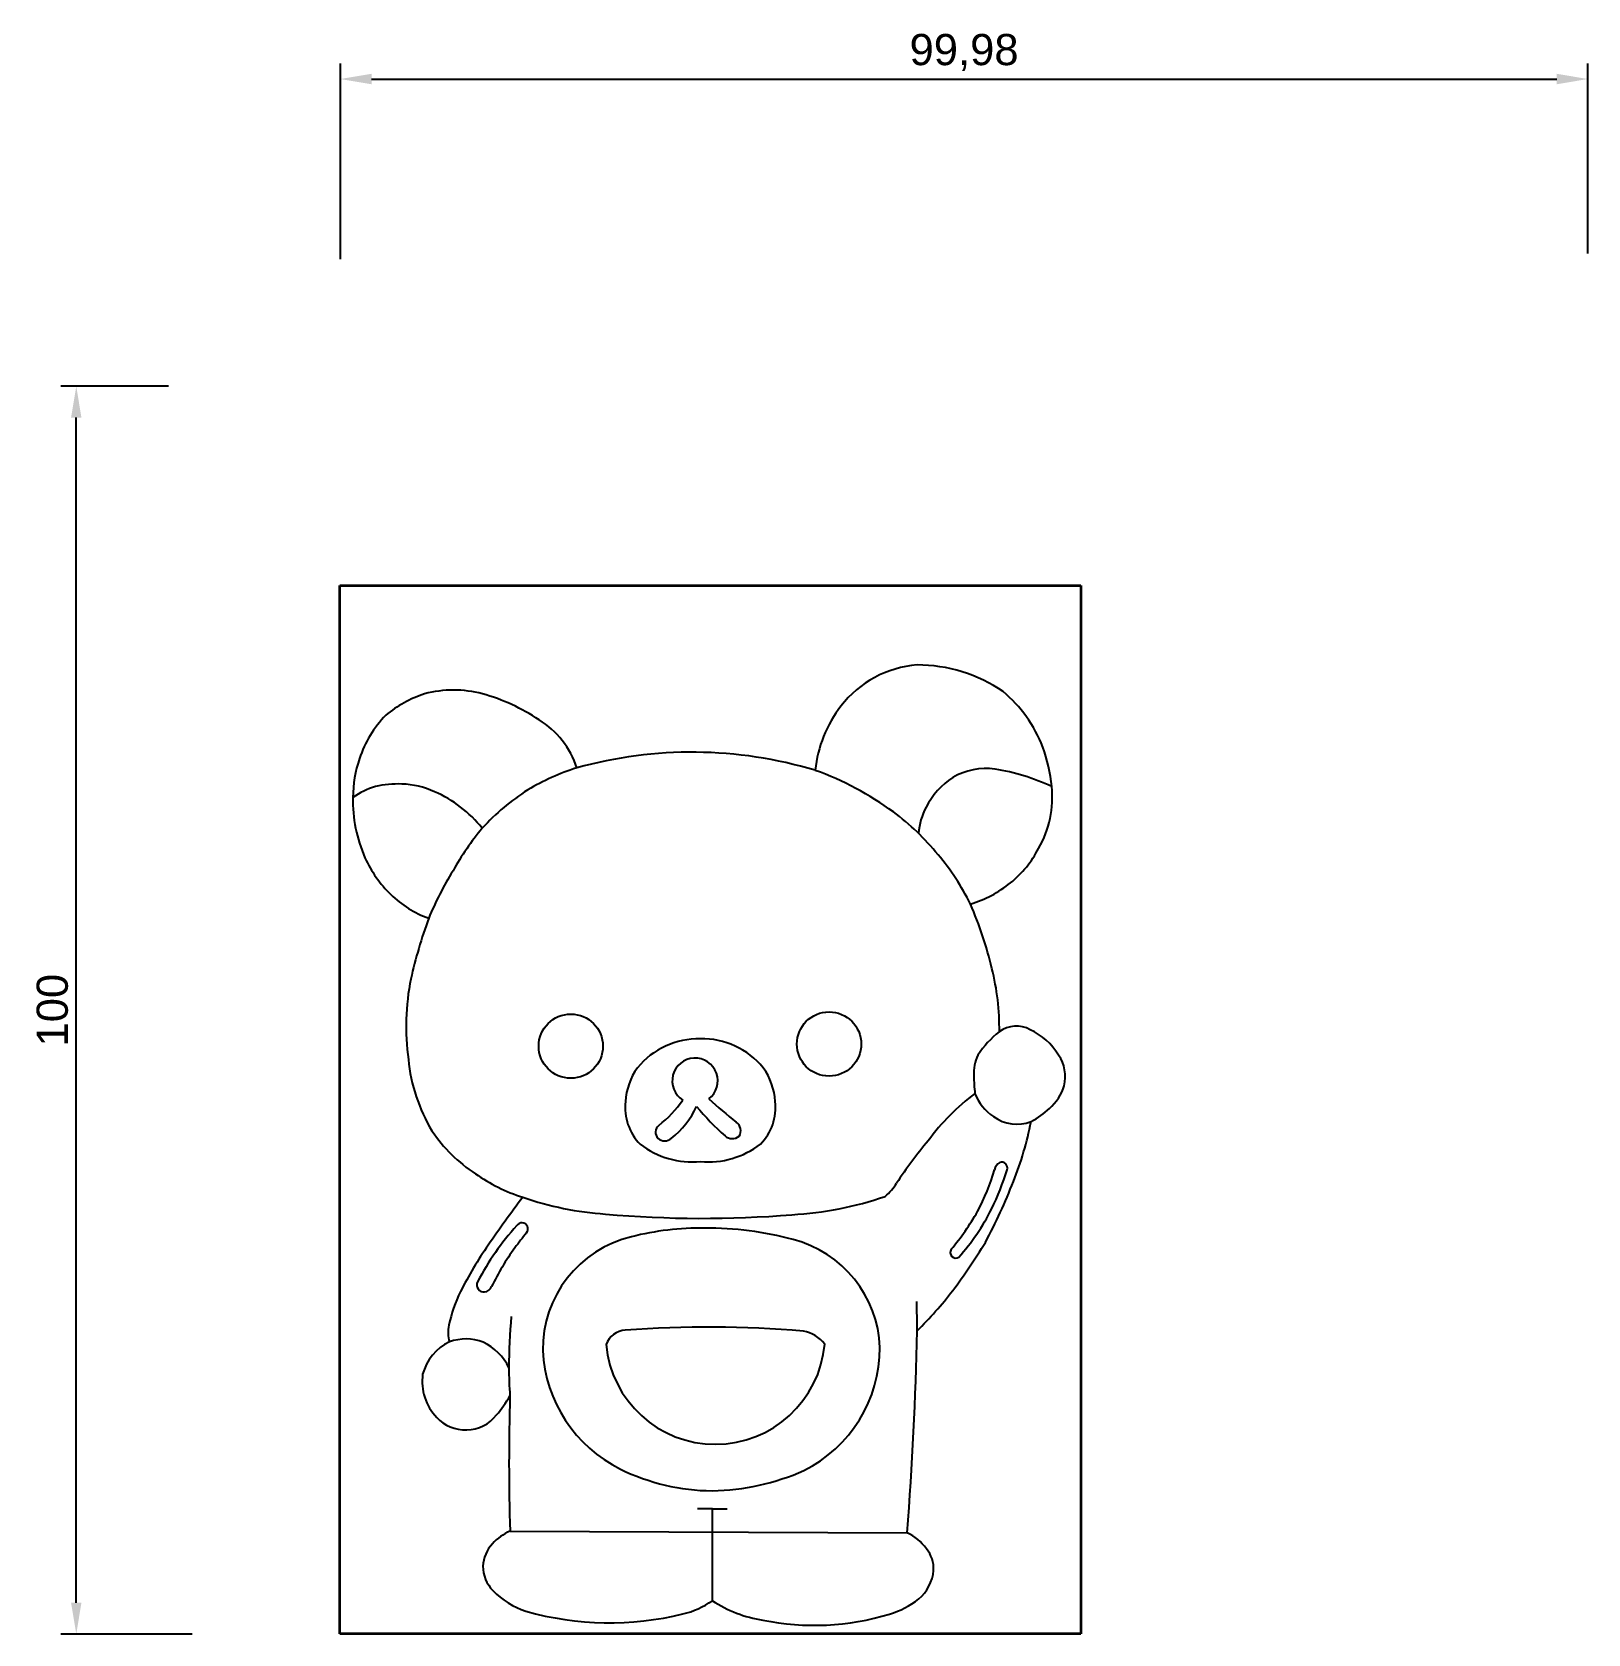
# Model space of a CAD drawing. Header units: millimetres. Extents: x -25 to 100, y 0 to 128.
import ezdxf

# ---------------------------------------------------------------- set-up
doc = ezdxf.new("R2010")
doc.units = ezdxf.units.MM
doc.layers.add('PDF_图像', color=7, linetype='Continuous')
doc.styles.get("Standard").update_dxf_attribs({"font": 'arial.ttf'})
doc.dimstyles.new('ISO-25', dxfattribs={"dimtxt": 2.5, "dimasz": 2.5, "dimexe": 1.25, "dimexo": 0.625, "dimtad": 1, "dimtxsty": 'Standard', "dimcen": 2.5, "dimadec": 0, "dimazin": 0, "dimtfac": 1, "dimtmove": 0, "dimatfit": 3, "dimfxl": 1, "dimarcsym": 0})
picture_1 = doc.add_image_def('image1.png', size_in_pixel=(424, 600))

# ---------------------------------------------------------------- blocks, each defined once
blk = doc.blocks.new('*D1')
at = {"color": 0, "lineweight": -2, "transparency": 16777216}
for p, q in [((-13.73, 99.96), (-22.37, 99.96)), ((-21.12, 2.46), (-21.12, 97.46)), ((-11.84, -0.04), (-22.37, -0.04))]:
    blk.add_line(p, q, dxfattribs=at)
at = {"color": 0, "transparency": 16777216}
for points in [[(-21.54, 97.46), (-20.71, 97.46), (-21.12, 99.96)], [(-21.54, 2.46), (-20.71, 2.46), (-21.12, -0.04)]]:
    blk.add_solid(points, dxfattribs=at)
at = {"layer": 'Defpoints', "color": 0, "transparency": 16777216}
for p in [(-21.12, 99.96), (-13.11, 99.96), (-11.22, -0.04)]:
    blk.add_point(p, dxfattribs=at)
at = {"color": 0, "transparency": 16777216, "insert": (-23.03, 49.96), "char_height": 2.5, "attachment_point": 5, "rotation": 90}
blk.add_mtext('100', dxfattribs=at)
blk = doc.blocks.new('*D2')
at = {"color": 0, "lineweight": -2, "transparency": 16777216}
for p, q in [((0.04, 110.14), (0.04, 125.84)), ((100.01, 110.61), (100.01, 125.84)), ((2.54, 124.59), (97.51, 124.59))]:
    blk.add_line(p, q, dxfattribs=at)
at = {"color": 0, "transparency": 16777216}
for points in [[(2.54, 125.01), (2.54, 124.17), (0.04, 124.59)], [(97.51, 125.01), (97.51, 124.17), (100.01, 124.59)]]:
    blk.add_solid(points, dxfattribs=at)
at = {"layer": 'Defpoints', "color": 0, "transparency": 16777216}
for p in [(100.01, 124.59), (0.04, 109.51), (100.01, 109.99)]:
    blk.add_point(p, dxfattribs=at)
at = {"color": 0, "transparency": 16777216, "insert": (50.02, 126.72), "char_height": 2.5, "attachment_point": 5}
blk.add_mtext('99,98', dxfattribs=at)

msp = doc.modelspace()

# ---------------------------------------------------------------- linework, layer by layer
for p, q in [((29.853, 9.985), (28.659, 9.985)), ((29.853, 9.985), (31.046, 9.985)), ((29.853, 9.985), (31.046, 9.985)), ((13.636, 8.203), (45.46, 8.078))]:
    msp.add_line(p, q)
msp.add_lwpolyline([(29.853, 2.631), (29.853, 8.139), (29.853, 9.985)])
for centre in [(18.508, 47.074), (39.202, 47.247)]:
    msp.add_circle(centre, 2.576)
for centre, radius, start, end in [((46.925, 69.103), 8.55, 94.47432, 142.35119), ((46.258, 65.417), 12.21, 55.61997, 90), ((9.746, 66.255), 9.528, 108.10113, 129.5781), ((9.11, 66.561), 9.053, 75.17558, 104.87043), ((7.265, 60.284), 15.594, 56.08387, 74.52535), ((46.148, 67.129), 10.911, 21.07543, 50.05806), ((10.075, 67.363), 8.935, 135.74104, 161.96567), ((12.324, 67.267), 6.983, 17.58596, 58.56085), ((48.211, 68.103), 10.179, 142.31537, 173.91006), ((28.2, 36.296), 34.342, 73.26342, 105.57211), ((43.835, 66.578), 13.27, 5.66265, 19.70353), ((10.318, 67.038), 9.269, 160.52073, 180.16189), ((24.556, 51.763), 18.476, 107.56454, 120.93331), ((51.8, 64.046), 5.286, 82.40223, 120.50226), ((4.63, 60.32), 7.768, 87.52823, 103.20067), ((4.774, 61.332), 6.752, 65.4005, 88.37341), ((29.595, 45.642), 25.026, 53.84944, 70.16004), ((52.363, 63.54), 6.012, 122.67406, 153.36806), ((49.556, 51.655), 17.875, 65.24574, 80.52298), ((12.359, 66.751), 11.313, 178.68198, 203.88002), ((4.625, 61.905), 6.234, 106.48473, 125.0082), ((3.535, 58.215), 10.103, 38.76673, 66.37375), ((24.474, 52.726), 17.612, 122.31497, 137.86759), ((49.027, 66.985), 8.064, 329.764, 6.42584), ((31.857, 49.214), 20.81, 39.39596, 53.07478), ((51.399, 63.818), 5.029, 151.2751, 176.56897), ((28.253, 50.484), 21.936, 140.14667, 150.97002), ((48.151, 67.025), 8.851, 309.20912, 332.395), ((10.736, 66.111), 9.57, 204.30984, 225.91926), ((32.526, 49.51), 20.106, 26.42875, 39.95463), ((30.112, 47.907), 24.849, 147.85436, 157.72141), ((9.975, 65.252), 8.424, 225.57149, 250.17724), ((47.716, 67.636), 9.599, 287.04848, 308.91613), ((22.497, 46.266), 30.57, 13.31472, 23.50653), ((46.1, 43.197), 41.464, 160.07519, 167.09581), ((33.671, 48.533), 19.178, 359.08334, 14.41134), ((25.083, 48.652), 19.769, 168.90205, 187.67045), ((28.803, 41.231), 6.442, 89.28662, 140.37119), ((28.975, 41.232), 6.442, 39.72818, 90.81276), ((57.668, 42.055), 7.831, 128.00568, 146.63976), ((54.217, 46.345), 2.328, 61.81231, 126.0821), ((53.096, 43.621), 5.267, 31.32947, 65.05743), ((54.269, 44.873), 3.476, 154.63299, 183.02944), ((55.045, 44.616), 3.088, 346.66625, 34.3698), ((19.124, 47.324), 13.696, 185.49362, 210.90703), ((28.115, 42.309), 5.239, 144.64857, 176.45259), ((28.459, 44.295), 1.824, 307.16875, 237.93714), ((29.661, 42.31), 5.239, 3.64678, 35.4508), ((65.24, 44.957), 14.445, 181.06241, 186.67225), ((54.222, 45.116), 4.016, 311.08922, 342.43525), ((27.061, 42.166), 4.202, 173.61305, 224.55318), ((18.46, 49.358), 11.19, 309.4723, 323.8005), ((82.844, 103.675), 80.869, 228.78505, 230.82886), ((30.715, 42.169), 4.202, 315.5462, 6.48633), ((61.766, 28.752), 18.145, 126.81503, 143.68757), ((54.531, 44.701), 3.907, 201.35888, 236.73441), ((22.453, 45.008), 6.722, 307.6125, 335.72685), ((46.718, 57.477), 23.685, 220.02403, 227.98984), ((54.257, 43.979), 3.157, 233.6946, 291.01102), ((52.617, 46.445), 6.082, 297.11496, 314.25666), ((17.776, 47.353), 12.575, 214.17625, 236.64536), ((25.97, 40.17), 0.678, 125.75286, 225.91743), ((31.44, 40.535), 0.872, 228.88668, 309.21042), ((31.326, 40.308), 0.802, 325.98712, 56.91556), ((30.072, 45.902), 25.781, 337.96311, 349.10994), ((28.278, 44.719), 6.928, 232.56545, 275.08199), ((26.027, 40.288), 0.803, 228.84978, 311.15022), ((29.494, 44.72), 6.928, 265.01739, 307.53393), ((77.962, 13.901), 40.061, 140.2884, 146.35559), ((53.371, 36.979), 0.929, 122.34913, 168.22231), ((53.018, 37.316), 0.471, 340.62731, 107.89282), ((19.005, 48.478), 14.196, 234.99908, 252.17231), ((40.915, 38.358), 4.333, 309.95648, 328.54477), ((36.549, 41.71), 16.547, 331.51649, 344.07263), ((12.263, 52.421), 44.74, 331.89113, 338.78229), ((32.2, 43.675), 22.238, 334.26197, 342.96445), ((83.776, -17.834), 86.976, 142.62452, 145.74757), ((23.014, 59.141), 25.581, 250.93556, 266.14496), ((34.612, 61.483), 27.964, 273.31896, 288.96149), ((29.074, 121.423), 88.148, 264.93643, 274.65669), ((33.48, 43.849), 20.269, 319.91377, 330.33943), ((35.287, 42.751), 19.063, 318.66882, 332.73383), ((30.602, 17.925), 22.092, 138.04992, 152.31965), ((46.713, 6.513), 40.79, 141.10186, 143.27344), ((14.583, 32.428), 0.489, 321.84854, 147.17454), ((29.036, 9.13), 23.368, 89.5171, 104.04541), ((29.384, 5.723), 26.774, 74.99429, 90.32314), ((37.21, 13.533), 30.833, 145.22231, 153.27326), ((30.501, 18.888), 20.396, 143.90413, 154.06737), ((25.534, 22.778), 9.278, 103.51947, 180.63443), ((33.958, 22.554), 9.333, 2.32452, 75.36462), ((8.509, 57.839), 50.693, 323.21692, 328.48651), ((49.361, 30.543), 0.451, 145.79757, 302.26727), ((19.132, 22.63), 10.595, 153.2445, 168.68421), ((11.543, 27.935), 0.564, 153.40654, 276.12943), ((11.506, 28.072), 0.704, 277.99227, 338.00536), ((24.492, 46.412), 31.053, 314.50009, 322.44521), ((-46.027, 24.264), 92.284, 0, 1.46042), ((11.517, 24.106), 2.839, 167.74273, 194.96707), ((58.356, 21.306), 44.809, 174.74497, 180), ((29.468, -63.841), 88.401, 85.02007, 94.28166), ((10.508, 19.764), 4.004, 115.64709, 165.25649), ((10.091, 19.745), 3.86, 68.70514, 109.93864), ((9.665, 19.441), 4.307, 25.66125, 64.89029), ((23.025, 22.505), 1.815, 94.94548, 158.72513), ((30.092, 23.959), 8.794, 185.18792, 355.02093), ((36.763, 21.674), 2.58, 35.96912, 81.55795), ((-244.819, 30.488), 291.143, 355.5854, 358.77497), ((27.441, 23.218), 11.197, 182.77578, 243.74808), ((32.233, 22.934), 11.05, 296.6707, 359.99054), ((10.823, 20.227), 4.224, 172.44799, 223.51341), ((44.21, 21.306), 30.663, 180, 184.24128), ((3.794, 24.867), 11.434, 319.99359, 329.35173), ((196.218, 13.709), 182.664, 178.32826, 181.72747), ((9.999, 19.358), 3.029, 222.3198, 273.08527), ((10.162, 19.34), 3.006, 270, 322.65933), ((29.956, 28.375), 16.935, 243.83198, 269.60712), ((29.437, 30.767), 19.331, 271.19432, 293.65205), ((15.418, 4.184), 4.396, 113.90317, 136.68209), ((43.719, 4.421), 4.05, 35.95038, 64.54573), ((14.359, 5.249), 2.895, 137.64789, 177.15932), ((45.077, 5.19), 2.506, 356.90828, 39.94818), ((14.306, 5.413), 2.839, 180.40341, 224.01191), ((44.175, 5.379), 3.419, 310.21995, 354.56387), ((16.913, 7.933), 6.465, 224.0205, 251.97606), ((25.765, 8.532), 7.179, 283.93641, 304.71056), ((35.392, 11.036), 10.067, 236.61333, 261.43836), ((42.006, 8.368), 7.108, 286.70109, 308.0149), ((21.622, 25.618), 24.759, 254.27792, 283.71837), ((38.046, 20.976), 20.323, 258.20863, 287.17689)]:
    msp.add_arc(centre, radius, start, end)

# ---------------------------------------------------------------- dimensions: what is measured, and where the dimension line sits
dim = msp.add_linear_dim(base=(100.015, 124.588), p1=(0.035, 109.515), p2=(100.015, 109.986), dimstyle='ISO-25')
dim.commit()
dim.dimension.update_dxf_attribs({"geometry": '*D2', "text_midpoint": (50.025, 124.588), "dimtype": 160})
dim = msp.add_linear_dim(base=(-21.124, 99.962), p1=(-11.219, -0.036), p2=(-13.106, 99.962), angle=90, dimstyle='ISO-25')
dim.commit()
dim.dimension.update_dxf_attribs({"geometry": '*D1', "text_midpoint": (-21.124, 49.963), "dimtype": 160})

# ---------------------------------------------------------------- pictures from other files: only their frames are drawn
at = {"layer": 'PDF_图像', "color": 7, "lineweight": 35}
image = msp.add_image(picture_1, insert=(0, -0.036), size_in_units=(59.39, 84.043), dxfattribs=at)
image.dxf.flags = 15

doc.saveas('drawing.dxf')
